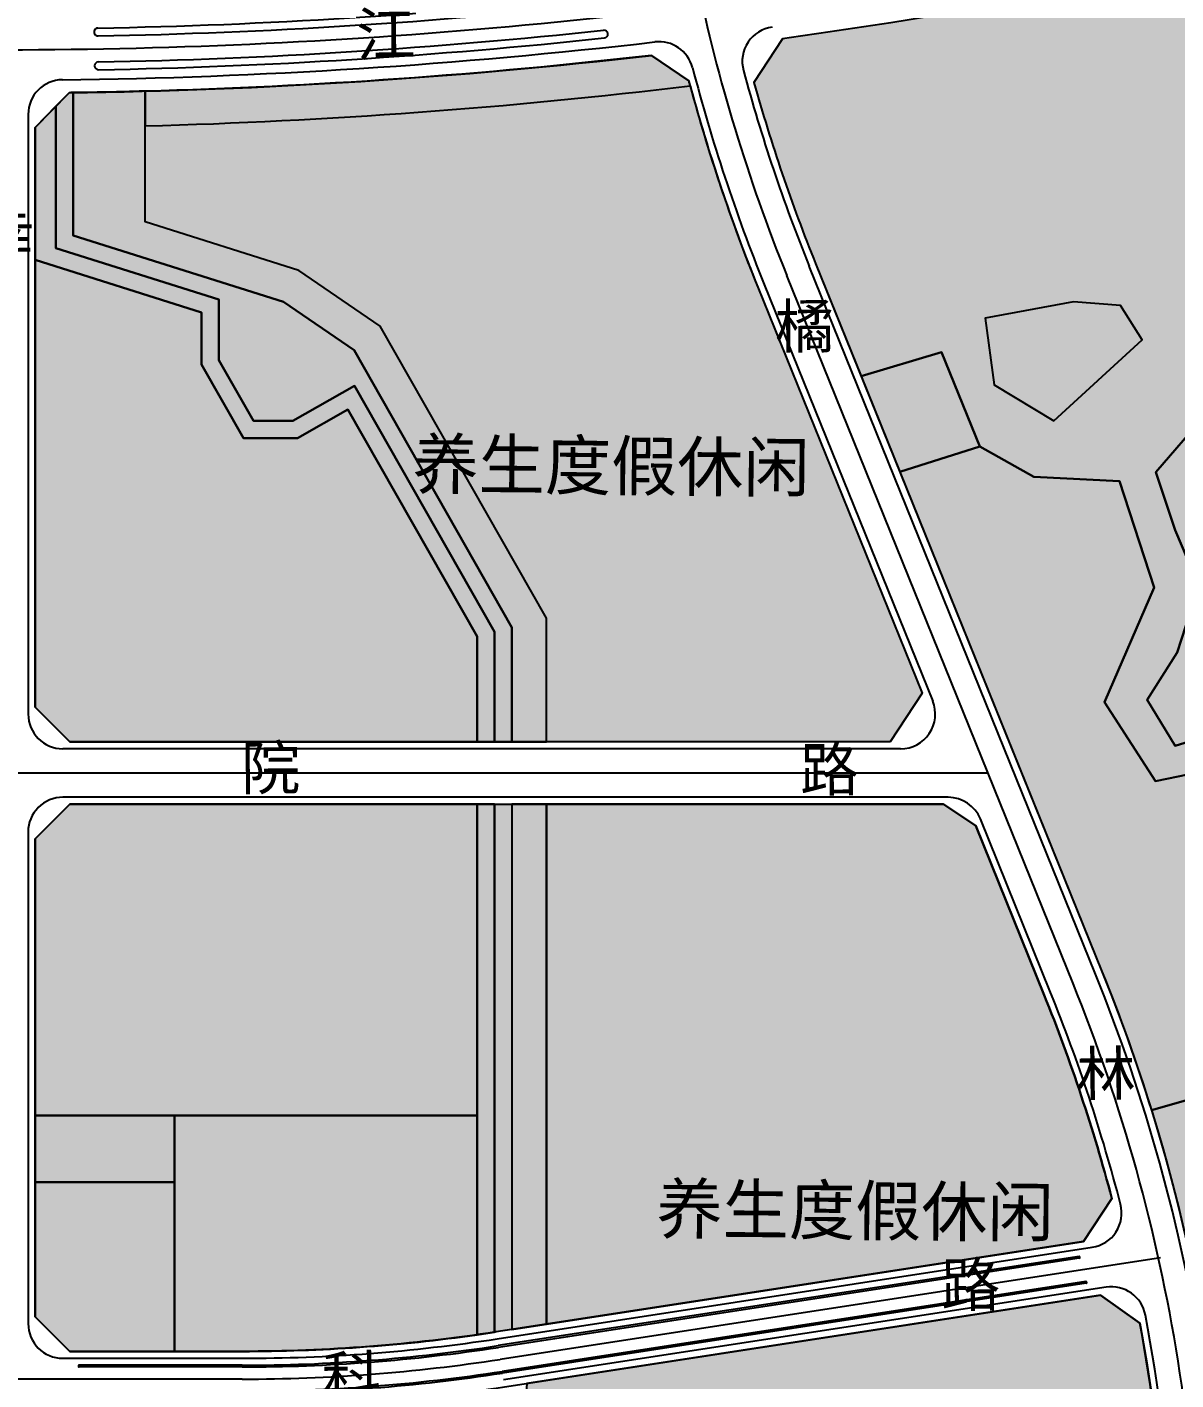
# Model space of a CAD drawing. Extents: x 2442 to 11417, y 1140 to 9206.
# Drawn here: x 4525 to 5188, y 4603 to 5383 of the extents above; entities that cross this region are included whole.
import ezdxf

# ---------------------------------------------------------------- set-up
doc = ezdxf.new("R2010")
doc.units = 0
doc.header["$LTSCALE"] = 1000
doc.header["$MEASUREMENT"] = 0
doc.linetypes.add('DASHDOT', pattern=[25.4, 12.7, -6.35, 0, -6.35])
for name, color, linetype in [('DIM2', 5, 'Continuous'), ('FGX', 212, 'Continuous'), ('RD-中线', 7, 'DASHDOT'), ('RD-侧石线', 5, 'Continuous'), ('RD-红线', 1, 'Continuous'), ('RD-绿线', 3, 'Continuous'), ('YD-A33', 31, 'Continuous'), ('YD-B32', 21, 'Continuous'), ('YD-E1', 131, 'Continuous'), ('YD-E2', 126, 'Continuous'), ('YD-G1', 100, 'Continuous'), ('YD-G2', 94, 'Continuous'), ('YD-R1', 51, 'Continuous'), ('YD-R2', 50, 'Continuous'), ('YD-S4', 8, 'Continuous'), ('路名', 7, 'Continuous')]:
    doc.layers.add(name, color=color, linetype=linetype)
doc.styles.add('STYLE5', font='simhei.ttf', dxfattribs={"height": 16})
doc.styles.add('黑体', font='simhei.ttf')

msp = doc.modelspace()

# ---------------------------------------------------------------- hatches: boundary and pattern name
at = {"layer": 'YD-A33'}
msp.add_hatch(color=256, dxfattribs=at).paths.add_polyline_path([(4784.76574002366, 4755.583454044131), (4610.1723496181, 4755.583454043346), (4610.172349618915, 4619.616861822555), (4649.197166592501, 4619.616861822661, 0.03528939391075139), (4784.765740024679, 4629.197058017488)])
at = {"layer": 'YD-B32'}
h = msp.add_hatch(color=256, dxfattribs=at)
edge = h.paths.add_edge_path()
edge.add_arc((4505.373528072778, 8667.128470450189), 3342.02535696586, 271.5074290611113, 276.9129636078312)
edge.add_arc((5890.313012467637, 5615.194990359177), 1017.999999999756, 195.135109183803, 202.0317475233556)
edge.add_line((4946.651298716195, 5233.322537831906), (5041.394130989151, 4999.199382625327))
edge.add_line((5041.394130989149, 4999.199382625327), (5023.099724235031, 4971.091650862251))
edge.add_line((5023.099724235031, 4971.09165086225), (4824.765740022112, 4971.091650860486))
edge.add_line((4824.765740022114, 4971.091650860486), (4824.765740021692, 5042.397665544655))
edge.add_line((4824.765740021685, 5042.397665545121), (4728.841940350356, 5210.7833885338))
edge.add_line((4728.841940350358, 5210.7833885338), (4681.876945364731, 5242.960076494035))
edge.add_line((4681.876945364735, 5242.96007649357), (4593.290736134564, 5270.951001493607))
edge.add_line((4593.290736134559, 5270.951001494072), (4593.290736134146, 5326.259713505688))
for points in [[(5246.432990961708, 4944.531397596524), (5233.006720750138, 4960.18521317594), (5176.093767014179, 4948.477619854958), (5146.588429038162, 4993.902458114278), (5175.296231684013, 5060.047591714191), (5155.360161256438, 5121.410997381548), (5105.919138322804, 5123.801861347595), (5074.81872968797, 5141.334162835062), (5028.601188047811, 5126.781799580975), (5145.231657466116, 4838.571147244816, -0.02083075180200354), (5173.736077927295, 4758.720229523767), (5229.08495929998, 4774.459907366528)], [(5111.860516311532, 4825.066816900587), (5072.394078634534, 4922.594056609262), (5053.854450096278, 4935.091650862168), (4824.765740022242, 4935.09165086002), (4824.765740024395, 4635.281714999359), (5134.628272161377, 4682.908823986898), (5150.925935819694, 4707.790710221137, 0.03150053824981638)]]:
    msp.add_hatch(color=256, dxfattribs=at).paths.add_polyline_path(points)
at = {"layer": 'YD-E1'}
for points in [[(4673.021292979643, 5224.783584703217), (4551.73585738341, 5263.106609931995), (4551.735857382886, 5345.426646573089, -0.0001705053041095487), (4549.47037567912, 5345.395799032968), (4541.735857382879, 5337.557921528796), (4541.735857383497, 5255.779025210609), (4635.779697414662, 5226.063631631498), (4635.779697414939, 5191.251025666803), (4655.743006476976, 5156.207207123479), (4678.50874028074, 5156.2072071236), (4713.915595607295, 5176.37732628268), (4794.765740021752, 5034.452068237615), (4794.765740022125, 4971.091650861072), (4804.765740022127, 4971.091650860256), (4804.765740021738, 5037.100600672674), (4713.741734786108, 5196.885169085709)], [(5077.839650120746, 5215.405735940386), (5083.041168602624, 5176.937428652311), (5117.372963737896, 5156.14371114845), (5168.350080576036, 5202.929400299513), (5155.865896564212, 5222.683466975013), (5128.816766958902, 5224.762943863329)], [(5201.028599236208, 5061.002780770791), (5188.63654231191, 5022.612276443809), (5171.287739710919, 4995.367396751124), (5187.397644994773, 4968.741786573878), (5207.224627699277, 4974.933780791093), (5242.541681558467, 5019.516279335447), (5269.803975512121, 5029.423540173475), (5271.662706956964, 5045.522795230365), (5269.184526853072, 5070.910041608994), (5258.651201373217, 5084.532569072954), (5235.106370309899, 5104.3469155168), (5227.671444522013, 5125.399801007813), (5218.377401836187, 5150.787047373903), (5204.126613466384, 5158.836674900462), (5176.244870855182, 5126.638340021006), (5187.39764499446, 5093.201290881172)], [(4804.765740024552, 4632.207635105666), (4795.647971830718, 4630.806197711855, -0.0002314649728631774), (4794.765740024426, 4630.671013189999, -0.0002314649728631774), (4794.765740024426, 4630.671013189999), (4794.765740022365, 4935.091650861072), (4794.765740022365, 4935.091650861072), (4804.765740022423, 4935.091650860722), (4804.765740022423, 4935.091650860722)]]:
    msp.add_hatch(color=256, dxfattribs=at).paths.add_polyline_path(points)
at = {"layer": 'YD-E2'}
h = msp.add_hatch(color=256, dxfattribs=at)
edge = h.paths.add_edge_path()
edge.add_line((5587.599180083822, 5422.982519620114), (5661.677694954571, 5452.795365844169))
edge.add_line((5661.677694954571, 5452.795365844169), (5657.077568931374, 5471.64976550634))
edge.add_arc((6361.416982012359, 5643.495601039889), 725.0000000065443, 190.0812584148592, 193.7112402065018, ccw=False)
edge.add_line((5647.610626628455, 5516.588205577559), (5614.648731051591, 5535.77716528099))
edge.add_arc((4505.373528072847, 8667.128470449257), 3322.025356965619, 277.8823832498308, 289.50659339745255, ccw=False)
edge.add_line((4960.956043368133, 5376.490683624377), (4944.434515269073, 5351.305110795047))
edge.add_arc((5890.313012472459, 5615.194990360154), 982.0000000043912, 195.5885278889947, 202.0317475225836)
edge.add_line((4980.022439866065, 5246.826868188198), (5006.264468673122, 5181.979043441585))
edge.add_line((5006.264468673122, 5181.979043441585), (5052.717844261748, 5195.679099417407))
edge.add_line((5052.717844261748, 5195.679099417406), (5074.818729687038, 5141.334162835053))
edge.add_line((5074.818729687038, 5141.334162835053), (5105.919138322275, 5123.801861348055))
edge.add_line((5105.919138322275, 5123.801861348055), (5155.36016125642, 5121.410997383409))
edge.add_line((5155.36016125642, 5121.41099738341), (5175.2962316843, 5060.04759171466))
edge.add_line((5175.2962316843, 5060.04759171466), (5146.588429038444, 4993.902458115213))
edge.add_line((5146.588429038444, 4993.902458115213), (5176.093767014296, 4948.47761985496))
edge.add_line((5176.093767014296, 4948.477619854959), (5233.006720750895, 4960.185213175946))
edge.add_line((5233.006720750895, 4960.185213175947), (5246.432990961941, 4944.531397596526))
edge.add_line((5246.432990961941, 4944.531397596526), (5229.084959300104, 4774.459907365598))
edge.add_line((5229.084959300104, 4774.459907365597), (5173.736077927642, 4758.72022952377))
edge.add_arc((4201.569943708257, 4456.698694730988), 1018.000000000812, -3.931024754495013, 17.2583812133376, ccw=False)
edge.add_line((5217.174898544603, 4386.909184678544), (5216.496056949709, 4377.030409390193))
edge.add_line((5216.496056949709, 4377.030409390193), (5216.02749551637, 4370.211715392923))
edge.add_line((5216.02749551637, 4370.211715392922), (5225.620759542155, 4363.949549341292))
edge.add_line((5225.620759542155, 4363.949549341292), (5227.151371560874, 4386.223629634052))
edge.add_arc((4201.569943691688, 4456.698694777398), 1027.999999998618, 356.068975246484, 368.0234006386896)
edge.add_line((5219.507001085261, 4600.184398532449), (5236.367434731299, 4708.651578058383))
edge.add_line((5236.367434731299, 4708.651578058384), (5274.608831740359, 4963.431828498738))
edge.add_line((5274.608831740357, 4963.431828498738), (5234.382282460963, 5009.216258279216))
edge.add_line((5234.382282460963, 5009.216258279216), (5207.224627699514, 4974.93378079063))
edge.add_line((5207.224627699514, 4974.933780790629), (5187.397644994773, 4968.741786573877))
edge.add_line((5187.397644994773, 4968.741786573878), (5171.287739711266, 4995.367396751128))
edge.add_line((5171.287739711268, 4995.367396751127), (5188.636542312206, 5022.612276443345))
edge.add_line((5188.636542312204, 5022.612276443346), (5201.028599236335, 5061.002780769395))
edge.add_line((5201.028599236337, 5061.002780769395), (5187.397644994246, 5093.201290879307))
edge.add_line((5187.397644994246, 5093.201290879308), (5176.244870855411, 5126.638340021475))
edge.add_line((5176.244870855411, 5126.638340021475), (5204.126613466902, 5158.836674900933))
edge.add_line((5204.126613466902, 5158.836674900933), (5218.377401836369, 5150.787047372974))
edge.add_line((5218.377401836371, 5150.787047372974), (5227.671444539912, 5125.399800986563))
edge.add_line((5227.671444539912, 5125.399800986563), (5235.106370310001, 5104.346915518198))
edge.add_line((5235.106370310001, 5104.346915518198), (5258.651201372983, 5084.532569072951))
edge.add_line((5258.651201372984, 5084.532569072951), (5269.184526853176, 5070.910041610392))
edge.add_line((5269.184526853176, 5070.910041610392), (5271.662706957082, 5045.522795230366))
edge.add_line((5271.66270695708, 5045.522795230366), (5269.803975512234, 5029.423540173942))
edge.add_line((5269.803975512234, 5029.423540173942), (5242.541681559282, 5019.516279335454))
edge.add_line((5242.541681559282, 5019.516279335455), (5240.693694269459, 5017.183471763918))
edge.add_line((5240.693694269457, 5017.183471763917), (5285.187671897073, 4966.542006589861))
edge.add_line((5285.187671897073, 4966.542006589861), (5256.511896332297, 4775.491944316408))
edge.add_line((5256.511896332297, 4775.491944316409), (5262.829693884836, 4757.285055630948))
edge.add_line((5262.829693884836, 4757.285055630948), (5504.462825449707, 4841.131847559362))
edge.add_line((5504.462825449707, 4841.131847559361), (5496.151748882186, 4888.973249359495))
edge.add_line((5496.151748882185, 4888.973249359496), (5479.934297750871, 5002.422232816447))
edge.add_line((5479.934297750871, 5002.422232816447), (5518.606473655313, 5034.83627815937))
edge.add_line((5518.606473655314, 5034.83627815937), (5552.288753550372, 5024.862779664651))
edge.add_line((5552.288753550372, 5024.862779664651), (5572.248723055103, 4996.188883874453))
edge.add_line((5572.248723055103, 4996.188883874453), (5598.445966203297, 4923.880669321482))
edge.add_line((5598.445966203297, 4923.880669321483), (5627.138350090667, 4883.986500109003))
edge.add_line((5627.138350090667, 4883.986500109003), (5628.385727726058, 4820.405184354952))
edge.add_line((5628.385727726058, 4820.405184354952), (5700.740183526537, 4745.603595177933))
edge.add_line((5700.740183526537, 4745.603595177932), (5694.502909883184, 4703.215876110659))
edge.add_line((5694.502909883186, 4703.21587611066), (5625.890586981552, 4659.581732570868))
edge.add_line((5625.890586981552, 4659.581732570868), (5572.248723058005, 4620.93416306098))
edge.add_line((5572.248723058005, 4620.934163060979), (5527.338888040229, 4709.449400285008))
edge.add_line((5527.338888040229, 4709.449400285009), (5506.197110937726, 4831.148706605495))
edge.add_line((5506.197110937726, 4831.148706605494), (5251.605792338552, 4742.805418665751))
edge.add_line((5251.605792338552, 4742.805418665751), (5246.252781580257, 4707.141412426764))
edge.add_line((5246.252781580257, 4707.141412426763), (5229.615392956697, 4600.109134575615))
edge.add_arc((4201.569943694063, 4456.698694778817), 1037.999999996303, -3.931024753123893, 7.941407391134703, ccw=False)
edge.add_line((5237.127844595198, 4385.538074534316), (5235.452570148282, 4361.158808532859))
edge.add_line((5235.452570148282, 4361.158808532859), (5250.93442771867, 4369.273414339449))
edge.add_arc((4201.569943689759, 4456.698694778311), 1053.00000000051, 355.2375382177992, 367.8206302443223)
edge.add_line((5244.775895633305, 4599.982824501548), (5261.08080184658, 4704.876163931998))
edge.add_line((5261.08080184658, 4704.876163931997), (5264.218453578316, 4725.780517759808))
edge.add_line((5264.218453578316, 4725.780517759809), (5406.909544194132, 4772.832124615224))
edge.add_line((5406.909544194134, 4772.832124615224), (5424.419673963426, 4672.037823539017))
edge.add_line((5424.419673963426, 4672.037823539018), (5511.522507879898, 4505.85713084614))
edge.add_line((5511.522507879898, 4505.85713084614), (5838.780502410949, 4677.384980496973))
edge.add_line((5838.780502410951, 4677.384980496972), (5812.70950113356, 4727.125845381396))
edge.add_line((5812.709501133559, 4727.125845381397), (5828.806304674774, 4798.968394581167))
edge.add_line((5828.806304674774, 4798.968394581167), (5765.037433178899, 4879.641210918545))
edge.add_line((5765.037433178899, 4879.641210918544), (5734.900924485362, 4857.508941898289))
edge.add_line((5734.900924485364, 4857.508941898289), (5672.052435415098, 4928.782967595336))
edge.add_line((5672.052435415098, 4928.782967595336), (5652.746608323137, 5051.66382063455))
edge.add_line((5652.746608323139, 5051.66382063455), (5600.655908399658, 5127.439949199097))
edge.add_line((5600.655908399658, 5127.439949199097), (5540.072191393301, 5156.247862254533))
edge.add_line((5540.072191393303, 5156.247862254534), (5523.664719752886, 5234.592606443673))
edge.add_line((5523.664719752886, 5234.592606443673), (5568.565566902933, 5293.652384162597))
edge.add_line((5568.565566902933, 5293.652384162597), (5587.599180083822, 5422.982519620115))
h.paths.add_polyline_path([(5319.201054979054, 5407.747447617185), (5276.546598992276, 5407.747447616814), (5248.457088598036, 5371.358441986402), (5261.981653400515, 5325.612403663768), (5299.434205436719, 5351.604375311655), (5325.44295425099, 5352.644201372445)], flags=16)
h.paths.add_polyline_path([(5155.865896563862, 5222.68346697501), (5128.816766959426, 5224.762943863335), (5077.839650120863, 5215.405735940388), (5083.041168602682, 5176.937428652312), (5117.372963737896, 5156.14371114845), (5168.350080576085, 5202.929400300444)], flags=16)
at = {"layer": 'YD-G1'}
for points in [[(4681.876945361815, 5242.960076494473), (4593.290736134559, 5270.951001494072), (4593.290736134004, 5346.266679159896, -0.0006906536445251907), (4584.116152572436, 5346.036470607696, -0.002239194753174803), (4554.367154400152, 5345.464415054138), (4551.735857382911, 5345.428669622267), (4551.735857383454, 5263.106609933392), (4673.021292980347, 5224.783584702758), (4713.741734786638, 5196.885169085249), (4804.765740021685, 5037.100600672207), (4804.76574002206, 4971.091650861186), (4824.765740022161, 4971.091650861418), (4824.765740021685, 5042.397665545121), (4728.841940350227, 5210.783388535197)], [(4541.735857382933, 5337.557921529262), (4529.735857382959, 5325.397561124512), (4529.735857383483, 5249.083388176282), (4625.779697414751, 5218.736046910111), (4625.77969741495, 5188.602493232209), (4649.93089538725, 5146.207207123517), (4681.157272715511, 5146.207207123437), (4710.17642536026, 5162.738462477344), (4784.765740021721, 5031.803535801158), (4784.765740022194, 4971.091650860491), (4794.765740022071, 4971.091650860606), (4794.765740021689, 5034.45206823808), (4713.915595607179, 5176.377326282679), (4678.508740279984, 5156.207207123593), (4655.743006476976, 5156.207207123479), (4635.779697414939, 5191.251025666803), (4635.779697414662, 5226.063631631498), (4541.735857383497, 5255.779025210609)], [(4794.765740022303, 4935.091650861536), (4784.765740022314, 4935.091650860956), (4784.765740024621, 4629.197058017487, 0.002621398594898544), (4794.765740024426, 4630.671013189999)], [(4824.765740022514, 4935.091650861886), (4804.765740022409, 4935.091650862119), (4804.765740024555, 4632.2076351052), (4824.765740024512, 4635.28171499936)], [(4610.172349618308, 4717.159625651188), (4529.735857387441, 4717.159625650941), (4529.735857387994, 4639.616861821947), (4549.735857388092, 4619.61686182254), (4610.172349618852, 4619.61686182302)]]:
    msp.add_hatch(color=256, dxfattribs=at).paths.add_polyline_path(points)
at = {"layer": 'YD-G2'}
msp.add_hatch(color=256, dxfattribs=at).paths.add_polyline_path([(4885.264731921068, 5366.895880833822, -0.02203806305805879), (4593.290736134008, 5346.26667915943), (4593.290736134149, 5326.259713505223, 0.02359046856919371), (4907.624561649871, 5349.399187854869, -0.0007107635200316112), (4906.872862464345, 5352.194094237126)])
at = {"layer": 'YD-R1'}
msp.add_hatch(color=256, dxfattribs=at).paths.add_polyline_path([(5137.366701199227, 4409.228402189485), (5182.345151345507, 4407.668172759077, 0.05843594023388248), (5167.078150510413, 4635.913377720766), (5144.458522981149, 4652.043980677232), (4813.45947921327, 4601.168105418412), (4809.711578161772, 4554.146005118252), (4796.340739372379, 4445.196520536542), (4818.537757244303, 4250.261136009089), (4872.756004688086, 4193.680790193068, 0.001440097463858336), (4887.837740630419, 4201.541886417557), (5132.041493193214, 4329.537979561188), (5136.365466972209, 4392.462181074885, 0.004481437394598298)])
at = {"layer": 'YD-R2'}
for points in [[(4710.176425360032, 5162.738462476877), (4681.157272714583, 5146.207207122962), (4649.930895387246, 5146.207207123983), (4625.779697414961, 5188.602493230812), (4625.779697414699, 5218.736046909645), (4529.735857383546, 5249.083388175817), (4529.73585738536, 4991.09165085956), (4549.735857385171, 4971.091650859685), (4784.765740022191, 4971.091650860956), (4784.765740021669, 5031.803535800692)], [(4784.765740022558, 4935.091650860027), (4549.735857386109, 4935.091650859692), (4529.735857386007, 4915.091650859355), (4529.735857387057, 4755.583454043099), (4784.765740023719, 4755.583454044132)]]:
    msp.add_hatch(color=256, dxfattribs=at).paths.add_polyline_path(points)
at = {"layer": 'YD-S4', "linetype": 'Continuous'}
for points in [[(5074.818729687035, 5141.334162835518), (5052.717844261864, 5195.679099417407), (5006.264468672947, 5181.979043441584), (5028.601188047753, 5126.781799580975)], [(4610.172349618366, 4717.159625651188), (4610.172349618211, 4755.583454043814), (4529.735857387057, 4755.583454043099), (4529.735857387335, 4717.15962565001)]]:
    msp.add_hatch(color=256, dxfattribs=at).paths.add_polyline_path(points)

# ---------------------------------------------------------------- linework, layer by layer
at = {"layer": 'FGX'}
for points in [[(5614.648731051591, 5535.777165280991, -0.05076372299373332), (4960.956043368133, 5376.490683624377), (4960.956043368133, 5376.490683624377), (4944.434515269073, 5351.305110795048), (4944.434515269073, 5351.305110795048, 0.02812125855588603), (4980.022439866065, 5246.826868188198), (4980.022439866065, 5246.826868188198), (5006.264468673122, 5181.979043441585), (5006.264468673122, 5181.979043441585), (5052.717844261748, 5195.679099417406), (5052.717844261748, 5195.679099417406), (5074.818729687038, 5141.334162835053), (5074.818729687038, 5141.334162835053), (5105.919138322275, 5123.801861348055), (5105.919138322275, 5123.801861348055), (5155.36016125642, 5121.41099738341), (5155.36016125642, 5121.41099738341), (5175.2962316843, 5060.04759171466), (5175.2962316843, 5060.04759171466), (5146.588429038444, 4993.902458115213), (5146.588429038444, 4993.902458115213), (5176.093767014296, 4948.477619854959), (5176.093767014296, 4948.477619854959), (5233.006720750895, 4960.185213175947)], [(4593.290736134149, 5326.259713505223, 0.02359046856919528), (4907.624561649871, 5349.399187854869), (4907.624561649871, 5349.399187854869, 0.03010134816850731), (4946.651298716195, 5233.322537831906), (4946.651298716195, 5233.322537831906), (5041.394130989149, 4999.199382625327), (5041.394130989149, 4999.199382625327), (5023.099724235031, 4971.09165086225), (5023.099724235031, 4971.09165086225), (4824.765740022114, 4971.091650860486), (4824.765740022114, 4971.091650860486), (4824.76574002169, 5042.397665544655), (4824.765740021685, 5042.397665545121), (4728.841940350358, 5210.7833885338), (4728.841940350358, 5210.7833885338), (4681.876945364729, 5242.960076494036), (4681.876945364735, 5242.96007649357), (4593.290736134564, 5270.951001493607), (4593.290736134559, 5270.951001494072), (4593.290736134144, 5326.259713505689)], [(5229.084959300104, 4774.459907365597), (5173.736077927644, 4758.72022952377), (5173.736077927644, 4758.72022952377, -0.09272057241642219), (5217.174898544661, 4386.909184678545)]]:
    msp.add_lwpolyline(points, format="xyb", dxfattribs=at)
for points in [[(4885.264731921068, 5366.895880833822, -0.02203806305805879), (4593.290736134008, 5346.26667915943), (4593.290736134149, 5326.259713505223, 0.02359046856919371), (4907.624561649871, 5349.399187854869, -0.0007107635200316112), (4906.872862464345, 5352.194094237126), (4885.264731921068, 5366.895880833822, -0.02203806305805879)], [(4673.021292979643, 5224.783584703217), (4551.73585738341, 5263.106609931995), (4551.735857382886, 5345.426646573089, -0.0001705053041095487), (4549.47037567912, 5345.395799032968), (4541.735857382879, 5337.557921528796), (4541.735857383497, 5255.779025210609), (4635.779697414662, 5226.063631631498), (4635.779697414939, 5191.251025666803), (4655.743006476976, 5156.207207123479), (4678.50874028074, 5156.2072071236), (4713.915595607295, 5176.37732628268), (4794.765740021752, 5034.452068237615), (4794.765740022125, 4971.091650861072), (4804.765740022127, 4971.091650860256), (4804.765740021738, 5037.100600672674), (4713.741734786108, 5196.885169085709), (4673.021292979643, 5224.783584703217)], [(4681.876945361815, 5242.960076494473), (4593.290736134559, 5270.951001494072), (4593.290736134004, 5346.266679159896, -0.0006906536445251907), (4584.116152572436, 5346.036470607696, -0.002239194753174803), (4554.367154400152, 5345.464415054138), (4551.735857382911, 5345.428669622267), (4551.735857383454, 5263.106609933392), (4673.021292980347, 5224.783584702758), (4713.741734786638, 5196.885169085249), (4804.765740021685, 5037.100600672207), (4804.76574002206, 4971.091650861186), (4824.765740022161, 4971.091650861418), (4824.765740021685, 5042.397665545121), (4728.841940350227, 5210.783388535197), (4681.876945361815, 5242.960076494473)], [(5246.432990961708, 4944.531397596524), (5233.006720750138, 4960.18521317594), (5176.093767014179, 4948.477619854958), (5146.588429038162, 4993.902458114278), (5175.296231684013, 5060.047591714191), (5155.360161256438, 5121.410997381548), (5105.919138322804, 5123.801861347595), (5074.81872968797, 5141.334162835062), (5028.601188047811, 5126.781799580975), (5145.231657466116, 4838.571147244816, -0.02083075180200354), (5173.736077927295, 4758.720229523767), (5229.08495929998, 4774.459907366528), (5246.432990961708, 4944.531397596524)], [(4794.765740022303, 4935.091650861536), (4784.765740022314, 4935.091650860956), (4784.765740024621, 4629.197058017487, 0.002621398594898544), (4794.765740024426, 4630.671013189999), (4794.765740022303, 4935.091650861536)], [(4804.765740024552, 4632.207635105666), (4795.647971830718, 4630.806197711855, -0.0002314649728631774), (4794.765740024426, 4630.671013189999, -0.0002314649728631774), (4794.765740024426, 4630.671013189999), (4794.765740022365, 4935.091650861072), (4794.765740022365, 4935.091650861072), (4804.765740022423, 4935.091650860722), (4804.765740022423, 4935.091650860722), (4804.765740024552, 4632.207635105666)], [(5111.860516311532, 4825.066816900587), (5072.394078634534, 4922.594056609262), (5053.854450096278, 4935.091650862168), (4824.765740022242, 4935.09165086002), (4824.765740024395, 4635.281714999359), (5134.628272161377, 4682.908823986898), (5150.925935819694, 4707.790710221137, 0.03150053824981638), (5111.860516311532, 4825.066816900587)], [(4784.76574002366, 4755.583454044131), (4610.1723496181, 4755.583454043346), (4610.172349618915, 4619.616861822555), (4649.197166592501, 4619.616861822661, 0.03528939391075139), (4784.765740024679, 4629.197058017488), (4784.76574002366, 4755.583454044131)], [(5137.366701199227, 4409.228402189485), (5182.345151345507, 4407.668172759077, 0.05843594023388248), (5167.078150510413, 4635.913377720766), (5144.458522981149, 4652.043980677232), (4813.45947921327, 4601.168105418412), (4809.711578161772, 4554.146005118252), (4796.340739372379, 4445.196520536542), (4818.537757244303, 4250.261136009089), (4872.756004688086, 4193.680790193068, 0.001440097463858336), (4887.837740630419, 4201.541886417557), (5132.041493193214, 4329.537979561188), (5136.365466972209, 4392.462181074885, 0.004481437394598298), (5137.366701199227, 4409.228402189485)]]:
    msp.add_lwpolyline(points, format="xyb", close=True, dxfattribs=at)
for points in [[(4541.735857382933, 5337.557921529262), (4529.735857382959, 5325.397561124512), (4529.735857383483, 5249.083388176282), (4625.779697414751, 5218.736046910111), (4625.77969741495, 5188.602493232209), (4649.93089538725, 5146.207207123517), (4681.157272715511, 5146.207207123437), (4710.17642536026, 5162.738462477344), (4784.765740021721, 5031.803535801158), (4784.765740022194, 4971.091650860491), (4794.765740022071, 4971.091650860606), (4794.765740021689, 5034.45206823808), (4713.915595607179, 5176.377326282679), (4678.508740279984, 5156.207207123593), (4655.743006476976, 5156.207207123479), (4635.779697414939, 5191.251025666803), (4635.779697414662, 5226.063631631498), (4541.735857383497, 5255.779025210609), (4541.735857382933, 5337.557921529262)], [(4710.176425360032, 5162.738462476877), (4681.157272714583, 5146.207207122962), (4649.930895387246, 5146.207207123983), (4625.779697414961, 5188.602493230812), (4625.779697414699, 5218.736046909645), (4529.735857383546, 5249.083388175817), (4529.73585738536, 4991.09165085956), (4549.735857385171, 4971.091650859685), (4784.765740022191, 4971.091650860956), (4784.765740021669, 5031.803535800692), (4710.176425360032, 5162.738462476877)], [(5077.839650120746, 5215.405735940386), (5083.041168602624, 5176.937428652311), (5117.372963737896, 5156.14371114845), (5168.350080576036, 5202.929400299513), (5155.865896564212, 5222.683466975013), (5128.816766958902, 5224.762943863329), (5077.839650120746, 5215.405735940386)], [(5074.818729687035, 5141.334162835518), (5052.717844261864, 5195.679099417407), (5006.264468672947, 5181.979043441584), (5028.601188047753, 5126.781799580975), (5074.818729687035, 5141.334162835518)], [(5201.028599236208, 5061.002780770791), (5188.63654231191, 5022.612276443809), (5171.287739710919, 4995.367396751124), (5187.397644994773, 4968.741786573878), (5207.224627699277, 4974.933780791093), (5242.541681558467, 5019.516279335447), (5269.803975512121, 5029.423540173475), (5271.662706956964, 5045.522795230365), (5269.184526853072, 5070.910041608994), (5258.651201373217, 5084.532569072954), (5235.106370309899, 5104.3469155168), (5227.671444522013, 5125.399801007813), (5218.377401836187, 5150.787047373903), (5204.126613466384, 5158.836674900462), (5176.244870855182, 5126.638340021006), (5187.39764499446, 5093.201290881172), (5201.028599236208, 5061.002780770791)], [(4784.765740022558, 4935.091650860027), (4549.735857386109, 4935.091650859692), (4529.735857386007, 4915.091650859355), (4529.735857387057, 4755.583454043099), (4784.765740023719, 4755.583454044132), (4784.765740022558, 4935.091650860027)], [(4824.765740022514, 4935.091650861886), (4804.765740022409, 4935.091650862119), (4804.765740024555, 4632.2076351052), (4824.765740024512, 4635.28171499936), (4824.765740022514, 4935.091650861886)], [(4610.172349618366, 4717.159625651188), (4610.172349618211, 4755.583454043814), (4529.735857387057, 4755.583454043099), (4529.735857387335, 4717.15962565001), (4610.172349618366, 4717.159625651188)], [(4610.172349618308, 4717.159625651188), (4529.735857387441, 4717.159625650941), (4529.735857387994, 4639.616861821947), (4549.735857388092, 4619.61686182254), (4610.172349618852, 4619.61686182302), (4610.172349618308, 4717.159625651188)]]:
    msp.add_lwpolyline(points, close=True, dxfattribs=at)
for points in [[(5155.865896563862, 5222.68346697501), (5128.816766959426, 5224.762943863335), (5128.816766959426, 5224.762943863335), (5077.839650120863, 5215.405735940388), (5077.839650120863, 5215.405735940388), (5083.041168602682, 5176.937428652312), (5083.041168602682, 5176.937428652312), (5117.372963737896, 5156.14371114845), (5117.372963737896, 5156.14371114845), (5168.350080576085, 5202.929400300444), (5168.350080576085, 5202.929400300444), (5155.865896563862, 5222.68346697501)], [(5201.028599236337, 5061.002780769395), (5187.397644994246, 5093.201290879308), (5187.397644994246, 5093.201290879308), (5176.244870855411, 5126.638340021475), (5176.244870855411, 5126.638340021475), (5204.126613466902, 5158.836674900933)], [(5207.224627699514, 4974.933780790629), (5187.397644994773, 4968.741786573878), (5187.397644994773, 4968.741786573878), (5171.287739711268, 4995.367396751127), (5171.287739711268, 4995.367396751127), (5188.636542312204, 5022.612276443346)]]:
    msp.add_lwpolyline(points, dxfattribs=at)
at = {"layer": 'RD-中线'}
for points in [[(5131.016023635546, 3395.651613118374), (5199.217247084847, 4388.143183891243, 0.1137710661147161), (5128.546086888848, 4831.818982073167), (4963.336869293453, 5240.074703004486, -0.1796348773686695), (4943.120018056929, 5935.859037828403), (4958.169066662515, 5980.311646475074, 0.07437575587396211), (5062.914411828111, 6562.699862061921), (5072.108555151699, 6874.548142609621, 0.06258091942518179), (5024.543387977741, 7370.968874552425), (4964.564247946382, 7638.530893985442)], [(6100.864032993119, 5742.820250622985), (5667.344330503767, 5581.646326801118, -0.09113890733419829), (4494.213879797766, 5370.121999918123), (4234.097281582195, 5386.292547607475, 0.05268214243708427), (3772.208494214397, 5366.335630171085), (2847.45960860933, 5228.041812641428)], [(5178.922458775141, 4673.52912134592), (4798.078690589826, 4614.991912830524, -0.03814609960193712), (4649.197166592621, 4603.61686182323), (3623.976755898751, 4603.616861818649)]]:
    msp.add_lwpolyline(points, format="xyb", dxfattribs=at)
msp.add_lwpolyline([(5079.470564611585, 4953.091650862741), (4127.666980199774, 4953.091650856477)], dxfattribs=at)
at = {"layer": 'RD-侧石线'}
for p, q in [((4525.735857382982, 5332.847402719708), (4525.73585738544, 4987.091650858843)), ((4950.359203288881, 5234.823018981885), (5047.572878155868, 4994.5940566093)), ((5029.033355292457, 4967.091650863023), (4545.735857385536, 4967.091650859436)), ((5056.550977760504, 4939.091650862606), (4545.735857385738, 4939.091650859849)), ((5115.568420884338, 4826.567298050101), (5075.090500624134, 4926.594056610071)), ((4525.735857385922, 4919.091650859981), (4525.735857388703, 4635.616861822166)), ((4796.255651520452, 4626.852626491521), (5139.623473334728, 4679.629632345568)), ((5147.593059929466, 4656.572745543805), (4799.901729659083, 4603.131199169524)), ((4545.735857388752, 4615.616861821827), (4649.197166592545, 4615.61686182292))]:
    msp.add_line(p, q, dxfattribs=at)
at = {"layer": 'RD-侧石线', "linetype": 'ByBlock'}
msp.add_line((5141.523752893361, 4837.070666095768), (4976.314535297966, 5245.326387027086), dxfattribs=at)
for centre, radius, start, end in [((4957.699703064201, 5363.424429881952), 20, 97.79616993442134, 195.1075690525756), ((4889.633450453057, 5354.817544781663), 20, 14.58498267818903, 96.61728160037732), ((5890.313012468103, 5615.194990359181), 986.0000000002523, 195.1075690525756, 202.0317475175237), ((4201.569943708659, 4456.698694731457), 1014.000000000127, 356.0689752451598, 22.03174751752373), ((4201.569943708888, 4456.698694731926), 985.9999999999025, 356.0689752451598, 10.74541031267841)]:
    msp.add_arc(centre, radius, start, end, dxfattribs=at)
at = {"layer": 'RD-侧石线'}
for centre, radius, start, end in [((4505.373528076561, 8667.128470450223), 3314.525356966391, 270.6935462626444, 276.6172816003773), ((5890.313012467463, 5615.194990359175), 1013.999999999472, 194.584982678189, 202.0317475175237), ((4545.73585738297, 5332.847402719937), 20, 90.69354626264443, 180.0000000006253), ((5029.033355292346, 4987.091650862661), 19.99999999991212, 270.0000000005211, 22.03174751752373), ((4545.735857385367, 4987.091650859072), 20, 180.0000000006253, 270.0000000005211), ((4545.735857385913, 4919.091650859747), 20, 90.0000000005211, 180.0000000006253), ((5056.550977760679, 4919.091650862502), 20.0000000000285, 22.03174751752373, 90.0000000005211), ((4201.569943709175, 4456.698694732394), 985.9999999995435, 14.55095957509035, 22.03174751752373), ((5136.585074885767, 4699.397488447697), 20, 278.7382052984717, 14.55095957509035), ((5150.631458378419, 4636.804889442607), 20, 10.74541031267841, 98.73820529847173), ((4545.735857388638, 4635.616861821931), 19.99999999998595, 180.0000000006253, 270.0000000005211), ((4649.197166587639, 5583.616861825048), 968.000000001662, 270.0000000005211, 278.7382052984717)]:
    msp.add_arc(centre, radius, start, end, dxfattribs=at)
at = {"layer": 'RD-红线'}
msp.add_lwpolyline([(5614.648731051417, 5535.777165280989, -0.05076372299373015), (4960.956043367958, 5376.490683624375), (4944.434515268898, 5351.305110795046, 0.02812125855919869), (4980.02243987078, 5246.826868176136), (5145.231657466116, 4838.571147244816, -0.1137710661147159), (5217.174898545549, 4386.909184695318), (5216.496056949534, 4377.030409390191), (5216.027495516191, 4370.211715393387), (5232.370634901676, 4359.543453543148)], format="xyb", dxfattribs=at)
for points in [[(4906.872862464345, 5352.194094237126, 0.03081277092592969), (4946.651298716195, 5233.322537831906), (5041.394130989091, 4999.199382625327), (5023.099724235497, 4971.091650862255), (4549.735857385524, 4971.091650859222), (4529.735857385418, 4991.09165085956), (4529.735857383028, 5325.397561123582), (4549.47037567912, 5345.395799032968, 0.02533830615566559), (4885.264731921068, 5366.895880833822)], [(5072.394078634301, 4922.59405660926), (5111.860516311532, 4825.066816900587, -0.03150053824981638), (5150.925935819694, 4707.790710221137), (5134.62827216143, 4682.908823987364), (4795.647971830718, 4630.806197711855, -0.03814609960193704), (4649.197166592501, 4619.616861822661), (4549.735857388034, 4619.61686182254), (4529.735857387932, 4639.616861822413), (4529.735857385953, 4915.09165085889), (4549.735857385824, 4935.091650859224), (5053.854450095696, 4935.091650862162)], [(5167.078150510413, 4635.913377720766, -0.0631180067963055), (5181.25959562398, 4389.377183086236), (5178.594362791329, 4350.591645426573), (5159.509002971434, 4321.354015141747), (4897.133045412607, 4183.833207500229, -0.02135588242904549), (4667.57377786185, 4075.574859407108), (4640.302681376477, 4089.658076304128), (4533.590702380227, 4568.096516281489), (4549.236840881316, 4587.616861822634), (4649.19716659281, 4587.616861822869, 0.03814609960193704), (4800.509409348935, 4599.177627949191), (5144.458522980975, 4652.04398067723)]]:
    msp.add_lwpolyline(points, format="xyb", close=True, dxfattribs=at)
at = {"layer": 'RD-绿线'}
for p, q in [((5131.970288531802, 4674.406333254063), (4796.863331214314, 4622.899055272029)), ((5132.122208454253, 4673.417940448981), (4797.015251136709, 4621.910662466946)), ((5135.89205376354, 4659.832971675638), (4799.142130051016, 4608.073163195787)), ((5136.043973685992, 4658.844578870555), (4799.29404997341, 4607.084770390704)), ((4649.197166596638, 4611.616861823139), (4555.19216196898, 4611.616861822713)), ((4649.197166596656, 4610.616861822855), (4555.192161968997, 4610.616861822427))]:
    msp.add_line(p, q, dxfattribs=at)
for centre, radius, start, end in [((4505.373528071745, 8667.12847044841), 3285.025356964694, 271.0574240264633, 276.125540122401), ((4505.373528068361, 8667.128470449308), 3289.52535696567, 271.0572148238044, 276.1244644556615), ((4566.032491466107, 5380.412820649535), 2.250008003813257, 90.90449450960928, 270.9044945096093), ((4505.373528069817, 8667.128470449321), 3304.525356965532, 271.0565215889338, 276.1209001201985), ((4505.373528065742, 8667.128470449283), 3309.025356966142, 271.056314844271, 276.1198371032006), ((4857.933797841997, 5379.201385389128), 2.25020909848925, 275.3392715707131, 95.33927157071312), ((4566.340314701383, 5360.91518145409), 2.250007909979074, 90.90449450304259, 270.9044945030426), ((5132.046248492998, 4673.912136851521), 0.500000000000628, 278.7382053020611, 98.73820529541315), ((5135.968013724796, 4659.338775273096), 0.5000000000005941, 278.7382052954131, 98.73820530206117), ((4649.197166587339, 5583.616861824061), 972.00000000092, 270.0000000007295, 278.7382052986856), ((4649.197166585302, 5583.616861824042), 973.0000000011903, 270.0000000007295, 278.7382052986856), ((4555.192161968989, 4611.116861822571), 0.5000000001422511, 90.00000000072953, 270.0000000007295), ((4649.197166588619, 5583.616861824074), 987.000000000555, 270.0000000007295, 278.7382052986856), ((4649.19716658676, 5583.61686182359), 988.0000000003396, 270.0000000007295, 278.7382052986856)]:
    msp.add_arc(centre, radius, start, end, dxfattribs=at)
at = {"layer": 'YD-E1'}
for p, q in [((4713.741734786166, 5196.88516908571), (4804.765740021685, 5037.100600672207)), ((4655.743006477325, 5156.207207123482), (4678.508740279984, 5156.207207123593)), ((4804.765740021685, 5037.100600672207), (4804.765740022121, 4971.091650860722))]:
    msp.add_line(p, q, dxfattribs=at)
for points in [[(4551.735857382886, 5345.426646573089), (4551.735857383459, 5263.106609932926), (4673.021292980231, 5224.783584702757), (4713.741734786166, 5196.88516908571)], [(4541.735857382879, 5337.557921528796), (4541.735857383497, 5255.779025210609), (4635.779697414662, 5226.063631631498), (4635.779697414939, 5191.251025666803), (4655.743006477325, 5156.207207123482)], [(4794.765740022125, 4971.091650861072), (4794.765740021641, 5034.452068237148), (4713.915595607179, 5176.377326282679), (4678.508740279984, 5156.207207123593)], [(4794.765740022365, 4935.091650861072), (4794.765740024368, 4630.671013189998)], [(4804.765740022423, 4935.091650860722), (4804.765740024552, 4632.207635105666)]]:
    msp.add_lwpolyline(points, dxfattribs=at)
for points in [[(5155.865896563862, 5222.68346697501), (5128.816766959426, 5224.762943863335), (5077.839650120863, 5215.405735940388), (5083.041168602682, 5176.937428652312), (5117.372963737896, 5156.14371114845), (5168.350080576085, 5202.929400300444)], [(5269.18452685318, 5070.910041609926), (5271.662706956911, 5045.522795229899), (5269.803975512059, 5029.42354017394), (5242.541681559107, 5019.516279335453), (5207.224627699161, 4974.933780791092), (5187.397644994715, 4968.741786573877), (5171.287739711035, 4995.367396751125), (5188.636542311739, 5022.612276443341), (5201.028599236153, 5061.002780770325), (5187.397644993878, 5093.201290881167), (5176.244870855237, 5126.638340021473), (5204.126613466611, 5158.836674900929), (5218.377401836371, 5150.787047372974), (5227.671444530068, 5125.399800993454), (5235.106370309948, 5104.346915517732), (5258.65120137323, 5084.532569071557)]]:
    msp.add_lwpolyline(points, close=True, dxfattribs=at)

# ---------------------------------------------------------------- texts
at = {"layer": 'DIM2', "style": 'STYLE5'}
for p in [(4747.318370559078, 5117.365011972841), (4888.113755227299, 4687.877773452085)]:
    msp.add_text('养生度假休闲', height=28, rotation=359.451560011111, dxfattribs=at).set_placement(p)
at = {"layer": '路名', "style": '黑体'}
for s, p in [('江', (4715.190569359045, 5366.39898335817)), ('幸', (4495.458266096506, 5250.342282340536)), ('橘', (4956.823127309301, 5198.033935708974)), ('院', (4648.721101937543, 4943.383467392603)), ('路', (4971.112584902548, 4942.508232333697)), ('林', (5130.659985247623, 4767.145299965293)), ('路', (5052.508724165618, 4645.4302478797)), ('科', (4695.378878728723, 4591.711256084502))]:
    msp.add_text(s, height=25, rotation=0.5484399892900174, dxfattribs=at).set_placement(p)

doc.saveas('drawing.dxf')
